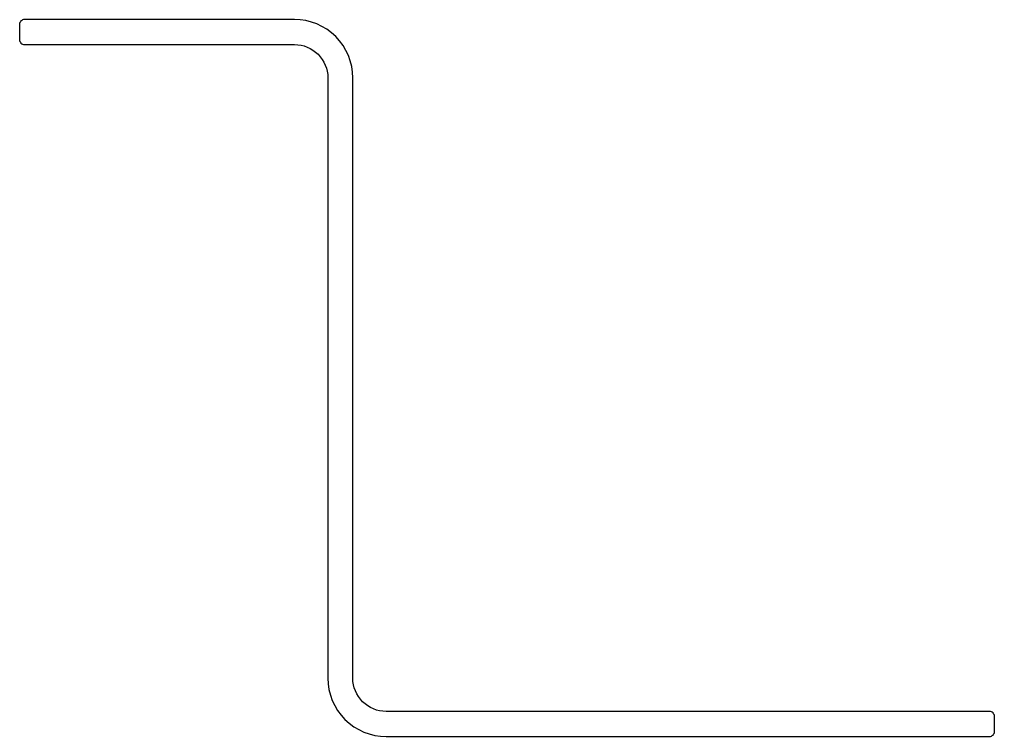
# Model space of a CAD drawing. Extents: x 128.4 to 186.9, y 193 to 236.
import ezdxf

# ---------------------------------------------------------------- set-up
doc = ezdxf.new("R2010")
doc.units = 0
doc.header["$LTSCALE"] = 15
doc.layers.add('KALIN_CIZGI', color=7, linetype='CONTINUOUS')

msp = doc.modelspace()

# ---------------------------------------------------------------- linework, layer by layer
at = {"layer": 'KALIN_CIZGI', "ltscale": 0.2}
msp.add_lwpolyline([(148.394, 232.503, 0.414214), (144.894, 236.003), (128.694, 236.003, 0.414214), (128.394, 235.703), (128.394, 234.803, 0.414214), (128.694, 234.503), (144.894, 234.503, -0.414214), (146.894, 232.503), (146.894, 196.503, 0.414214), (150.394, 193.003), (186.594, 193.003, 0.414214), (186.894, 193.303), (186.894, 194.203, 0.414214), (186.594, 194.503), (150.394, 194.503, -0.414214), (148.394, 196.503)], format="xyb", close=True, dxfattribs=at)

doc.saveas('drawing.dxf')
